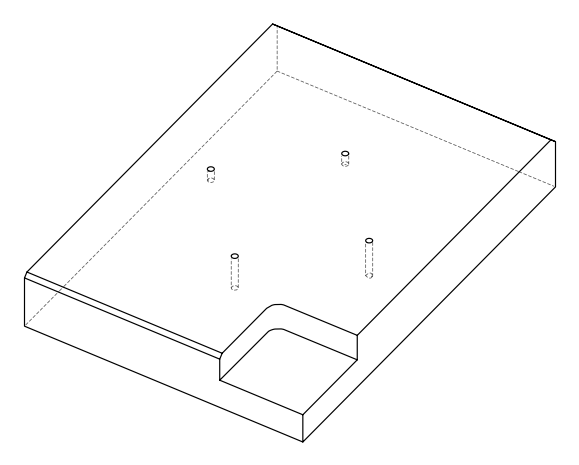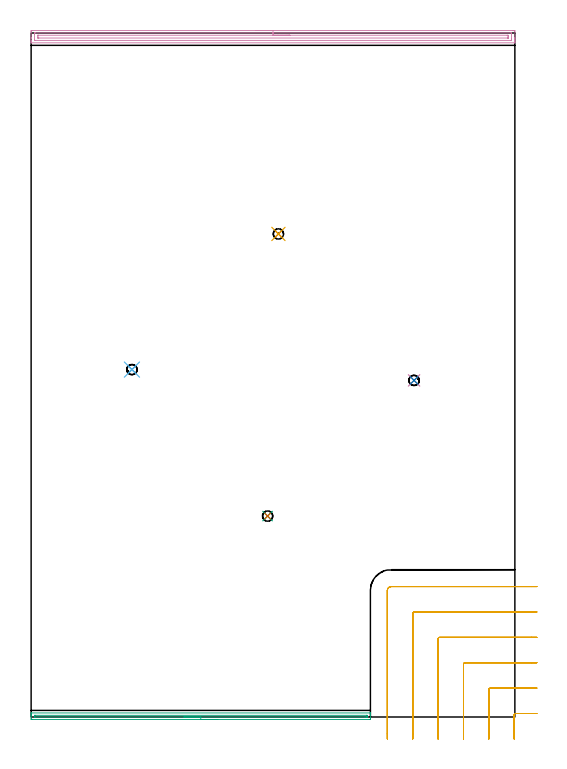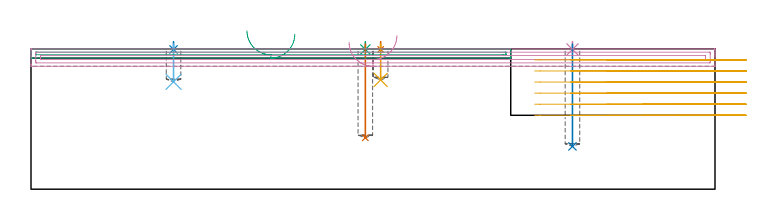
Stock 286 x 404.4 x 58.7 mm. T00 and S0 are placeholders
(PLAN: 11 operations, 3 tool changes, 19.3 min)
(1 SPOT_DRILL | STEP1POCKET | NXT0321_9005460120000 | 0.03 min | 0 mm3)
(2 SPOT_DRILL_1 | STEP1POCKET_1 | NXT0321_9005460120000 | 0.03 min | 0 mm3)
(3 SPOT_DRILL_2 | STEP1POCKET_2 | NXT0321_9005460120000 | 0.03 min | 0 mm3)
(4 SPOT_DRILL_3 | STEP1POCKET_3 | NXT0321_9005460120000 | 0.03 min | 0 mm3)
(5 DRILL_BLIND_HOLE_INTO_CENTER | STEP1POCKET | NXT0301_032 | 0.06 min | 354 mm3)
(6 DRILL_BLIND_HOLE_INTO_CENTER_1 | STEP1POCKET_1 | NXT0301_032 | 0.06 min | 377 mm3)
(7 DRILL_BLIND_HOLE_INTO_CENTER_2 | STEP1POCKET_2 | NXT0301_032 | 0.16 min | 1053 mm3)
(8 DRILL_BLIND_HOLE_INTO_CENTER_3 | STEP1POCKET_3 | NXT0301_032 | 0.17 min | 1156 mm3)
(9 AREA_MILL | FG_CHAMFER_SURFACE | UGT0205_001 | 3.37 min | 1547 mm3)
(10 AREA_MILL_1 | FG_CHAMFER_SURFACE_1 | UGT0205_001 | 7.06 min | 7618 mm3)
(11 MILL_CORNER_NOTCH_RECTANGULAR | CORNER_NOTCH_RECTANGULAR | UGT0201_136 | Follow Part, ap 5, ae 75% | 8.3 min | 205878 mm3)
(TOOL NXT0321_9005460120000 | NC Spot Drill, 142deg, 12mm, Carbide, Uncoated | D12 PA142 FL30 Z2)
(TOOL NXT0301_032 | Carbide Drill 6.1mm [860.1-0610-031A1-MM 2214] | D6.1 PA140 FL53 Z2)
(TOOL UGT0205_001 | Chamfer Mill 20 x 3 x 45 deg. | D20 FL50 Z2)
(TOOL UGT0201_136 | Carbide End Mill 20.0 | D20 FL30 Z4)
(OP 1 SPOT_DRILL)
G17 G21 G94 G90
T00 M6
G54
G17 G0 G90 X146.2 Y285.6 S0 M3
G43 Z68.7 H0
G94 G81 G98 Z58.437 F250. R61.7
G80
M5
M2
(OP 2 SPOT_DRILL_1)
G17 G21 G94 G90
T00 M6
G54
G17 G0 G90 X59.6 Y205.4 S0 M3
G43 Z68.7 H0
G94 G81 G98 Z58.437 F250. R61.7
G80
M5
M2
(OP 3 SPOT_DRILL_2)
G17 G21 G94 G90
T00 M6
G54
G17 G0 G90 X139.8 Y118.8 S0 M3
G43 Z68.7 H0
G94 G81 G98 Z58.437 F250. R61.7
G80
M5
M2
(OP 4 SPOT_DRILL_3)
G17 G21 G94 G90
T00 M6
G54
G17 G0 G90 X226.4 Y199. S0 M3
G43 Z68.7 H0
G94 G81 G98 Z58.437 F250. R61.7
G80
M5
M2
(OP 5 DRILL_BLIND_HOLE_INTO_CENTER)
G17 G21 G94 G90
T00 M6
G54
G17 G0 G90 X146.2 Y285.6 S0 M3
G43 Z68.7 H1
G94 G81 G98 Z45.7 F250. R60.7
G80
M5
M2
(OP 6 DRILL_BLIND_HOLE_INTO_CENTER_1)
G17 G21 G94 G90
T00 M6
G54
G17 G0 G90 X59.6 Y205.4 S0 M3
G43 Z68.7 H1
G94 G81 G98 Z44.9 F250. R60.7
G80
M5
M2
(OP 7 DRILL_BLIND_HOLE_INTO_CENTER_2)
G17 G21 G94 G90
T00 M6
G54
G17 G0 G90 X139.8 Y118.8 S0 M3
G43 Z68.7 H1
G94 G81 G98 Z21.5 F250. R60.7
G80
M5
M2
(OP 8 DRILL_BLIND_HOLE_INTO_CENTER_3)
G17 G21 G94 G90
T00 M6
G54
G17 G0 G90 X226.4 Y199. S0 M3
G43 Z68.7 H1
G94 G81 G98 Z17.9 F250. R60.7
G80
M5
M2
(OP 9 AREA_MILL)
G17 G21 G94 G90
T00 M6
G54
G17 G0 G90 X110.3 Y-1.5 S1061 M3
G43 Z68.7 H0
Z64.8
G94 G1 X110.262 Z63.928 F250.
X110.148 Z63.064
X109.959 Z62.212
X109.697 Z61.38
X109.363 Z60.574
X108.96 Z59.8
X108.492 Z59.064
X107.96 Z58.372
X107.371 Z57.729
X106.728 Z57.14
X106.036 Z56.609
X105.3 Z56.14
X104.526 Z55.737
X103.72 Z55.403
X102.888 Z55.141
X102.036 Z54.952
X101.172 Z54.838
X100.3 Z54.8
X0.626
X0.022 Y-1.493 Z54.803
X0.007 Y-1.491 Z54.805
X0. Y-0.889 Z55.406
Y0.538 Z56.835
Y0.896 Z57.192
Y1.613 Z57.912
Y1.91 Z58.21
X0.007 Y2.336 Z58.628
X0.01 Y2.397 Z58.688
X0.179 Y2.4 Z58.7
X200.421
X200.59 Y2.397 Z58.688
X200.593 Y2.336 Z58.628
X200.6 Y1.91 Z58.21
Y1.612 Z57.912
Y0.896 Z57.192
Y-0.354 Z55.943
X200.597 Y-0.889 Z55.406
X200.593 Y-1.491 Z54.805
X200.578 Y-1.493 Z54.803
X199.974 Y-1.5 Z54.8
X100.3
Y-0.086 Z56.214
X2.325 Y-0.085 Z56.215
X2.146 Y-0.083 Z56.217
X2.028 Y-0.079 Z56.221
X2.008 Y-0.076 Z56.224
X2.005 Y-0.072 Z56.228
X2.002 Y-0.055 Z56.245
X2.001 Y0.004 Z56.304
X2. Y0.417 Z56.717
X2.002 Y0.896 Z57.196
X2.004 Y0.948 Z57.248
X2.009 Y0.972 Z57.272
X2.012 Y0.979 Z57.279
X2.057 Y0.981 Z57.281
X2.235 Y0.985 Z57.285
X2.325 Y0.986 Z57.286
X2.414
X198.275 Y0.985 Z57.285
X198.454 Y0.983 Z57.283
X198.572 Y0.979 Z57.279
X198.592 Y0.976 Z57.276
X198.595 Y0.972 Z57.272
X198.598 Y0.955 Z57.255
X198.599 Y0.896 Z57.196
X198.6 Y0.483 Z56.783
X198.598 Y0.004 Z56.304
X198.596 Y-0.048 Z56.252
X198.591 Y-0.072 Z56.228
X198.588 Y-0.079 Z56.221
X198.543 Y-0.081 Z56.219
X198.365 Y-0.085 Z56.215
X197.381 Y-0.086 Z56.214
X100.3
X99.428 Z56.252
X98.564 Z56.366
X97.712 Z56.555
X96.88 Z56.817
X96.074 Z57.151
X95.3 Z57.554
X94.564 Z58.023
X93.872 Z58.554
X93.229 Z59.143
X92.64 Z59.786
X92.108 Z60.479
X91.64 Z61.214
X91.237 Z61.988
X90.903 Z62.794
X90.641 Z63.626
X90.452 Z64.478
X90.338 Z65.343
X90.3 Z66.214
G0 Z68.7
M5
M2
(OP 10 AREA_MILL_1)
G17 G21 G94 G90
T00 M6
G54
G17 G0 G90 X133. Y405.9 S1061 M3
G43 Z68.7 H0
Z61.4
G94 G1 X133.038 Z60.528 F250.
X133.152 Z59.664
X133.341 Z58.812
X133.603 Z57.98
X133.937 Z57.174
X134.34 Z56.4
X134.808 Z55.664
X135.34 Z54.972
X135.929 Z54.329
X136.572 Z53.74
X137.264 Z53.209
X138. Z52.74
X138.774 Z52.337
X139.58 Z52.003
X140.412 Z51.741
X141.264 Z51.552
X142.128 Z51.438
X143. Z51.4
X284.846
X285.391 Y405.899 Z51.401
X285.93 Y405.894 Z51.403
X285.992 Y405.891 Z51.406
X286. Y405.358 Z51.939
Y401.806 Z55.488
Y401.242 Z56.055
Y400.918 Z56.378
Y400.354 Z56.942
Y400.03 Z57.265
Y399.382 Z57.918
Y398.996 Z58.304
Y398.636 Z58.655
X285.991 Y398.602 Z58.688
X285.837 Y398.6 Z58.7
X0.163
X0.01 Y398.602 Z58.688
X0.007 Y398.634 Z58.657
X0. Y398.996 Z58.303
Y399.382 Z57.918
Y400.03 Z57.265
Y401.242 Z56.055
Y401.806 Z55.488
Y405.076 Z52.221
X0.002 Y405.358 Z51.939
X0.008 Y405.891 Z51.406
X0.07 Y405.894 Z51.403
X0.609 Y405.9 Z51.4
X143.
Y404.486 Z52.814
X283.605 Y404.485 Z52.815
X283.99 Y404.47 Z52.83
X283.999 Y404.078 Z53.222
X284. Y400.918 Z56.382
X283.999 Y400.527 Z56.773
X283.99 Y400.03 Z57.27
X283.621 Y400.015 Z57.285
X283.605 Y400.014 Z57.286
X2.395 Y400.015 Z57.285
X2.01 Y400.03 Z57.27
X2.001 Y400.421 Z56.879
X2. Y403.582 Z53.718
X2.001 Y403.973 Z53.327
X2.01 Y404.47 Z52.83
X2.379 Y404.485 Z52.815
X2.395 Y404.486 Z52.814
X143.
Y403.071 Z54.229
X281.441
X281.82 Y403.069 Z54.231
X281.946 Y403.067 Z54.233
X281.983 Y403.065 Z54.235
X281.99 Y402.992 Z54.308
X281.995 Y402.873 Z54.427
X281.999 Y402.694 Z54.606
X282. Y402.515 Z54.785
Y401.806 Z55.494
X281.999 Y401.628 Z55.672
X281.991 Y401.448 Z55.852
X281.988 Y401.434 Z55.866
X281.984 Y401.432 Z55.868
X281.962 Y401.43 Z55.87
X281.915 Y401.429 Z55.871
X281.82 Y401.428 Z55.872
X4.559 Y401.429 Z55.871
X4.18 Y401.431 Z55.869
X4.055 Y401.433 Z55.867
X4.017 Y401.435 Z55.865
X4.01 Y401.508 Z55.792
X4.005 Y401.627 Z55.673
X4.001 Y401.806 Z55.494
X4. Y401.985 Z55.315
Y402.694 Z54.606
X4.001 Y402.872 Z54.428
X4.009 Y403.052 Z54.248
X4.012 Y403.066 Z54.234
X4.016 Y403.068 Z54.232
X4.038 Y403.07 Z54.23
X4.085 Y403.071 Z54.229
X4.18
X143.
X143.872 Z54.267
X144.736 Z54.38
X145.588 Z54.569
X146.42 Z54.832
X147.226 Z55.165
X148. Z55.568
X148.736 Z56.037
X149.428 Z56.568
X150.071 Z57.157
X150.66 Z57.801
X151.192 Z58.493
X151.66 Z59.229
X152.063 Z60.002
X152.397 Z60.808
X152.659 Z61.64
X152.848 Z62.492
X152.962 Z63.357
X153. Z64.229
G0 Z68.7
M5
M2
(OP 11 MILL_CORNER_NOTCH_RECTANGULAR)
G17 G21 G94 G90
T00 M6
G54
G17 G0 G90 X299. Y2.1 S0 M3
G43 Z68.7 H0
Z54.067
G94 G1 X296. F250.
X286.594 F500.
G3 X285.6 Y1.106 R1.
G1 Y-10.
Y-13. F250.
G0 Z68.7
X299. Y17.1
Z54.067
G1 X296.
X271.594 F500.
G3 X270.6 Y16.106 R1.
G1 Y-10.
Y-13. F250.
G0 Z68.7
X299. Y32.1
Z54.067
G1 X296.
X256.595 F500.
G3 X255.6 Y31.105 R1.
G1 Y-10.
Y-13. F250.
G0 Z68.7
X299. Y47.1
Z54.067
G1 X296.
X241.595 F500.
G3 X240.6 Y46.105 R1.
G1 Y-10.
Y-13. F250.
G0 Z68.7
X299. Y62.1
Z54.067
G1 X296.
X226.595 F500.
G3 X225.6 Y61.105 R1.
G1 Y-10.
Y-13. F250.
G0 Z68.7
X299. Y77.1
Z54.067
G1 X296.
X212.9 F500.
G3 X210.6 Y74.8 R2.3
G1 Y-10.
Y-13. F250.
G0 Z68.7
X299. Y2.1
Z49.433
G1 X296.
X286.594 F500.
G3 X285.6 Y1.106 R1.
G1 Y-10.
Y-13. F250.
G0 Z68.7
X299. Y17.1
Z49.433
G1 X296.
X271.594 F500.
G3 X270.6 Y16.106 R1.
G1 Y-10.
Y-13. F250.
G0 Z68.7
X299. Y32.1
Z49.433
G1 X296.
X256.595 F500.
G3 X255.6 Y31.105 R1.
G1 Y-10.
Y-13. F250.
G0 Z68.7
X299. Y47.1
Z49.433
G1 X296.
X241.595 F500.
G3 X240.6 Y46.105 R1.
G1 Y-10.
Y-13. F250.
G0 Z68.7
X299. Y62.1
Z49.433
G1 X296.
X226.595 F500.
G3 X225.6 Y61.105 R1.
G1 Y-10.
Y-13. F250.
G0 Z68.7
X299. Y77.1
Z49.433
G1 X296.
X212.9 F500.
G3 X210.6 Y74.8 R2.3
G1 Y-10.
Y-13. F250.
G0 Z68.7
X299. Y2.1
Z44.8
G1 X296.
X286.594 F500.
G3 X285.6 Y1.106 R1.
G1 Y-10.
Y-13. F250.
G0 Z68.7
X299. Y17.1
Z44.8
G1 X296.
X271.594 F500.
G3 X270.6 Y16.106 R1.
G1 Y-10.
Y-13. F250.
G0 Z68.7
X299. Y32.1
Z44.8
G1 X296.
X256.595 F500.
G3 X255.6 Y31.105 R1.
G1 Y-10.
Y-13. F250.
G0 Z68.7
X299. Y47.1
Z44.8
G1 X296.
X241.595 F500.
G3 X240.6 Y46.105 R1.
G1 Y-10.
Y-13. F250.
G0 Z68.7
X299. Y62.1
Z44.8
G1 X296.
X226.595 F500.
G3 X225.6 Y61.105 R1.
G1 Y-10.
Y-13. F250.
G0 Z68.7
X299. Y77.1
Z44.8
G1 X296.
X212.9 F500.
G3 X210.6 Y74.8 R2.3
G1 Y-10.
Y-13. F250.
G0 Z68.7
X299. Y2.1
Z40.167
G1 X296.
X286.594 F500.
G3 X285.6 Y1.106 R1.
G1 Y-10.
Y-13. F250.
G0 Z68.7
X299. Y17.1
Z40.167
G1 X296.
X271.594 F500.
G3 X270.6 Y16.106 R1.
G1 Y-10.
Y-13. F250.
G0 Z68.7
X299. Y32.1
Z40.167
G1 X296.
X256.595 F500.
G3 X255.6 Y31.105 R1.
G1 Y-10.
Y-13. F250.
G0 Z68.7
X299. Y47.1
Z40.167
G1 X296.
X241.595 F500.
G3 X240.6 Y46.105 R1.
G1 Y-10.
Y-13. F250.
G0 Z68.7
X299. Y62.1
Z40.167
G1 X296.
X226.595 F500.
G3 X225.6 Y61.105 R1.
G1 Y-10.
Y-13. F250.
G0 Z68.7
X299. Y77.1
Z40.167
G1 X296.
X212.9 F500.
G3 X210.6 Y74.8 R2.3
G1 Y-10.
Y-13. F250.
G0 Z68.7
X299. Y2.1
Z35.533
G1 X296.
X286.594 F500.
G3 X285.6 Y1.106 R1.
G1 Y-10.
Y-13. F250.
G0 Z68.7
X299. Y17.1
Z35.533
G1 X296.
X271.594 F500.
G3 X270.6 Y16.106 R1.
G1 Y-10.
Y-13. F250.
G0 Z68.7
X299. Y32.1
Z35.533
G1 X296.
X256.595 F500.
G3 X255.6 Y31.105 R1.
G1 Y-10.
Y-13. F250.
G0 Z68.7
X299. Y47.1
Z35.533
G1 X296.
X241.595 F500.
G3 X240.6 Y46.105 R1.
G1 Y-10.
Y-13. F250.
G0 Z68.7
X299. Y62.1
Z35.533
G1 X296.
X226.595 F500.
G3 X225.6 Y61.105 R1.
G1 Y-10.
Y-13. F250.
G0 Z68.7
X299. Y77.1
Z35.533
G1 X296.
X212.9 F500.
G3 X210.6 Y74.8 R2.3
G1 Y-10.
Y-13. F250.
G0 Z68.7
X299. Y2.1
Z30.9
G1 X296.
X286.594 F500.
G3 X285.6 Y1.106 R1.
G1 Y-10.
Y-13. F250.
G0 Z68.7
X299. Y17.1
Z30.9
G1 X296.
X271.594 F500.
G3 X270.6 Y16.106 R1.
G1 Y-10.
Y-13. F250.
G0 Z68.7
X299. Y32.1
Z30.9
G1 X296.
X256.595 F500.
G3 X255.6 Y31.105 R1.
G1 Y-10.
Y-13. F250.
G0 Z68.7
X299. Y47.1
Z30.9
G1 X296.
X241.595 F500.
G3 X240.6 Y46.105 R1.
G1 Y-10.
Y-13. F250.
G0 Z68.7
X299. Y62.1
Z30.9
G1 X296.
X226.595 F500.
G3 X225.6 Y61.105 R1.
G1 Y-10.
Y-13. F250.
G0 Z68.7
X299. Y77.1
Z30.9
G1 X296.
X212.9 F500.
G3 X210.6 Y74.8 R2.3
G1 Y-10.
Y-13. F250.
G0 Z68.7
M5
M2
